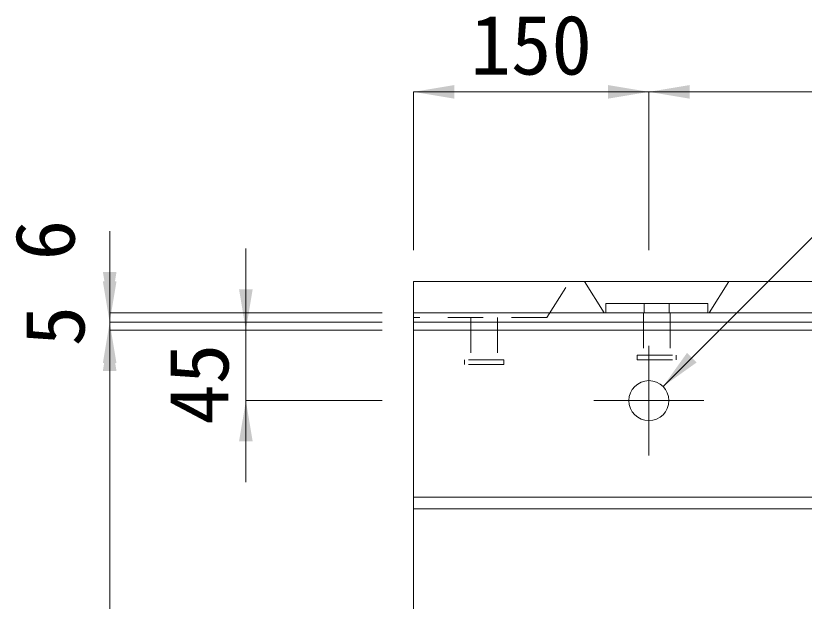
# Model space of a CAD drawing. Units: millimetres at full size. Extents: x 50430 to 75195, y 24892 to 47415.
# Drawn here: x 54235 to 54737, y 37195 to 37568 of the extents above; entities that cross this region are included whole.
import ezdxf
from ezdxf.enums import TextEntityAlignment as Align

# ---------------------------------------------------------------- set-up
doc = ezdxf.new("R2010")
doc.units = ezdxf.units.MM
doc.header["$LTSCALE"] = 30
doc.linetypes.add('USER1', pattern=[1.35, 0.75, -0.6])
doc.linetypes.add('USER2', pattern=[28.575, 19.05, -3.175, 3.175, -3.175])
for name, color, linetype, lineweight in [('0_2', 7, 'Continuous', 20), ('受枠', 3, 'Continuous', 5), ('寸法線', 7, 'Continuous', 9), ('本体', 2, 'Continuous', 20), ('ｲﾝｻｰﾄ', 3, 'USER1', 5)]:
    doc.layers.add(name, color=color, linetype=linetype, lineweight=lineweight)
doc.styles.add('ＭＳ ゴシック', font='')
doc.styles.get('ＭＳ ゴシック').set_extended_font_data('MS Gothic')

# ---------------------------------------------------------------- blocks, each defined once
blk = doc.blocks.new('filled_arrow')
at = {"color": 0, "linetype": 'Continuous', "lineweight": -2}
blk.add_solid([(7.5, 1.25), (0, 0), (7.5, -1.25)], dxfattribs=at)

msp = doc.modelspace()

# ---------------------------------------------------------------- linework, layer by layer
at = {"layer": '0_2', "lineweight": 13}
msp.add_line((54488.06, 37367.83), (54488.06, 37301.83), dxfattribs=at)
msp.add_line((54488.06, 37367.83), (54488.06, 37301.83), dxfattribs=at)
msp.add_line((54488.06, 37367.83), (54488.06, 37301.83), dxfattribs=at)
at = {"layer": '受枠'}
for p, q in [((54610.56, 37384.83), (54610.56, 37378.83)), ((54610.56, 37384.83), (54675.56, 37384.83)), ((54635.06, 37384.83), (54635.06, 37378.83)), ((54651.06, 37384.83), (54651.06, 37378.83)), ((54675.56, 37384.83), (54675.56, 37378.83)), ((54488.06, 37378.83), (55486.06, 37378.83)), ((54488.06, 37372.83), (55486.06, 37372.83))]:
    msp.add_line(p, q, dxfattribs=at)
at = {"layer": '寸法線'}
for p, q in [((54488.06, 37519.72), (54638.06, 37519.72)), ((54488.06, 37418.83), (54488.06, 37519.72)), ((54638.06, 37418.83), (54638.06, 37519.72)), ((54638.06, 37519.72), (55336.06, 37519.72)), ((54638.06, 37418.83), (54638.06, 37519.72)), ((54294.47, 37430.83), (54294.47, 37320.83)), ((54294.47, 37424.83), (54294.47, 37315.83)), ((54381.26, 37270.83), (54381.26, 37419.83)), ((54468.06, 37378.83), (54294.47, 37378.83)), ((54468.06, 37372.83), (54294.47, 37372.83)), ((54468.06, 37372.83), (54294.47, 37372.83)), ((54294.47, 37367.83), (54294.47, 36959.83)), ((54468.06, 37367.83), (54294.47, 37367.83)), ((54468.06, 37367.83), (54294.47, 37367.83)), ((54468.06, 37367.83), (54381.26, 37367.83)), ((54468.06, 37322.83), (54381.26, 37322.83))]:
    msp.add_line(p, q, dxfattribs=at)
at = {"layer": '寸法線', "linetype": 'USER2'}
for p, q in [((54638.06, 37287.84), (54638.06, 37357.82)), ((54603.07, 37322.83), (54673.05, 37322.83))]:
    msp.add_line(p, q, dxfattribs=at)
at = {"layer": '寸法線'}
msp.add_lwpolyline([(54647.07, 37331.85), (54771.81, 37456.58), (55089.02, 37456.58)], dxfattribs=at)
at = {"layer": '本体', "lineweight": 9}
for p, q in [((54488.06, 37398.83), (55486.06, 37398.83)), ((54488.06, 37398.83), (54488.06, 37367.83)), ((54597.06, 37398.83), (54609.56, 37378.83)), ((54689.06, 37398.83), (54676.56, 37378.83)), ((54488.06, 37261.33), (54886.06, 37261.33)), ((54488.06, 37253.83), (54886.06, 37253.83))]:
    msp.add_line(p, q, dxfattribs=at)
at = {"layer": '本体', "linetype": 'USER1', "lineweight": 9}
for q in [(54587.56, 37398.83), (54488.06, 37375.83)]:
    msp.add_line((54573.06, 37375.83), q, dxfattribs=at)
at = {"layer": '本体'}
for q in [(55486.06, 37367.83), (54488.06, 36959.83)]:
    msp.add_line((54488.06, 37367.83), q, dxfattribs=at)
at = {"layer": 'ｲﾝｻｰﾄ'}
for p, q in [((54524.56, 37375.83), (54524.56, 37348.83)), ((54541.56, 37375.83), (54541.56, 37348.83)), ((54634.56, 37378.83), (54634.56, 37351.83)), ((54651.56, 37378.83), (54651.56, 37351.83)), ((54630.56, 37351.83), (54655.56, 37351.83)), ((54630.56, 37351.83), (54630.56, 37348.83)), ((54655.56, 37351.83), (54655.56, 37348.83)), ((54545.56, 37348.83), (54520.56, 37348.83)), ((54520.56, 37348.83), (54520.56, 37345.83)), ((54545.56, 37345.83), (54520.56, 37345.83)), ((54545.56, 37348.83), (54545.56, 37345.83)), ((54630.56, 37348.83), (54655.56, 37348.83))]:
    msp.add_line(p, q, dxfattribs=at)
at = {"layer": 'ｲﾝｻｰﾄ', "linetype": 'Continuous'}
msp.add_circle((54638.06, 37322.83), 12.75, dxfattribs=at)

# ---------------------------------------------------------------- block references
at = {"layer": '寸法線', "xscale": 3.47, "yscale": 3.47}
for p in [(54488.06, 37519.72), (54638.06, 37519.72)]:
    msp.add_blockref('filled_arrow', p, dxfattribs=at)
for p, rotation in [((54638.06, 37519.72), 180), ((54294.47, 37378.83), 90), ((54294.47, 37372.83), 90), ((54381.26, 37367.83), 90), ((54294.47, 37372.83), 270), ((54294.47, 37367.83), 270), ((54294.47, 37367.83), 270), ((54647.07, 37331.85), 45), ((54381.26, 37322.83), 270)]:
    msp.add_blockref('filled_arrow', p, dxfattribs=dict(at, rotation=rotation))

# ---------------------------------------------------------------- texts
at = {"layer": '寸法線', "style": 'ＭＳ ゴシック'}
msp.add_text('150', height=37.98, dxfattribs=at).set_placement((54563.06, 37549.72), align=Align.MIDDLE_CENTER)
for s, p in [('6', (54253.16, 37425.18)), ('5', (54259.47, 37370.33)), ('45', (54351.2, 37333.3))]:
    msp.add_text(s, height=37.98, rotation=90, dxfattribs=at).set_placement(p, align=Align.MIDDLE_CENTER)

doc.saveas('drawing.dxf')
